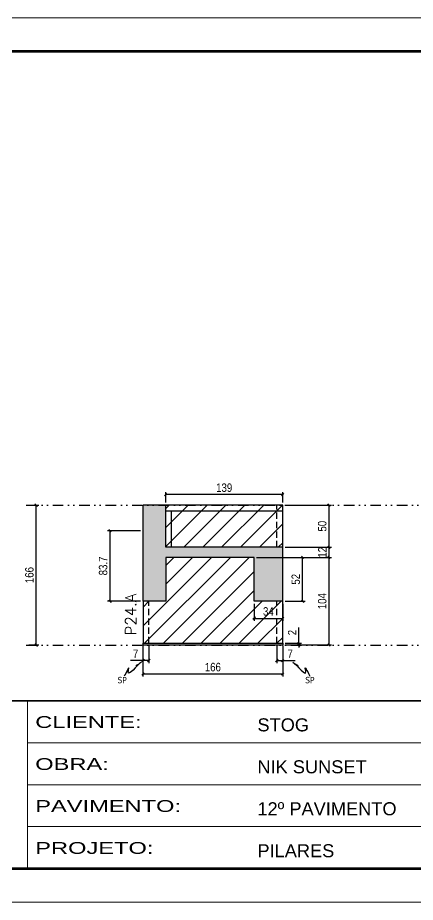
# Model space of a CAD drawing. Extents: x 808 to 7089, y -98 to 17032.
# Drawn here: x 4406 to 4878, y 11388 to 12438 of the extents above; entities that cross this region are included whole.
import ezdxf

# ---------------------------------------------------------------- set-up
doc = ezdxf.new("R2010")
doc.units = 0
for name, pattern in [('CONTINUO', [0]), ('DASHED', [0.75, 0.5, -0.25]), ('DIVIDE2', [0.625, 0.25, -0.125, 0, -0.125, 0, -0.125]), ('HIDDEN', [0.375, 0.25, -0.125])]:
    doc.linetypes.add(name, pattern=pattern)
for name, color, linetype in [('COTA', 241, 'Continuous'), ('Nível', 160, 'Continuous'), ('Painéis', 200, 'Continuous'), ('SARR_2.2x7', 40, 'Continuous'), ('Sarrafo de Pressão', 42, 'HIDDEN'), ('texto', 7, 'Continuous')]:
    doc.layers.add(name, color=color, linetype=linetype)
for name, color, linetype, lineweight in [('Folhas', 255, 'Continuous', 9), ('REAPROVEITAMENTO', 251, 'Continuous', 9), ('SARRAFO DE PRESSAO', 251, 'DASHED', 9), ('Texto Seção', 7, 'Continuous', 15)]:
    doc.layers.add(name, color=color, linetype=linetype, lineweight=lineweight)
doc.styles.add('ARIAL', font='arial.ttf')
doc.styles.add('COTA TECNICA', font='techl___.ttf', dxfattribs={"height": 10})
doc.styles.add('COTA TECNICA-50', font='techl___.ttf', dxfattribs={"height": 10})
doc.styles.add('REGUA-120', font='ROMANS.shx', dxfattribs={"height": 15})
doc.styles.get("Standard").update_dxf_attribs({"font": 'arial.ttf'})
doc.styles.add('Tecnologia', font='')
doc.styles.get('Tecnologia').set_extended_font_data('Forgotten Futurist')
doc.dimstyles.new('COTA PAINEL-50', dxfattribs={"dimtxt": 10, "dimasz": 3, "dimexe": 3, "dimexo": 3, "dimgap": 3, "dimtad": 1, "dimdec": 1, "dimzin": 12, "dimdsep": 46, "dimtxsty": 'COTA TECNICA-50', "dimblk1": 'OBLIQUE', "dimblk2": 'OBLIQUE', "dimsah": 1, "dimcen": 0.9, "dimclrd": 4, "dimclre": 4, "dimclrt": 240, "dimadec": 1, "dimazin": 3, "dimtfac": 1, "dimtdec": 1, "dimtmove": 0, "dimatfit": 3, "dimfxl": 1, "dimtolj": 1, "dimtzin": 12, "dimarcsym": 0})
doc.dimstyles.new('PAINEL', dxfattribs={"dimtxt": 10, "dimasz": 3, "dimexe": 3, "dimexo": 3, "dimgap": 3, "dimtad": 1, "dimdec": 1, "dimzin": 12, "dimdsep": 46, "dimtxsty": 'COTA TECNICA', "dimblk1": 'OBLIQUE', "dimblk2": 'OBLIQUE', "dimsah": 1, "dimcen": 0.9, "dimclrd": 4, "dimclre": 4, "dimclrt": 240, "dimadec": 1, "dimazin": 3, "dimtfac": 1, "dimtdec": 1, "dimtmove": 0, "dimatfit": 3, "dimfxl": 1, "dimtolj": 1, "dimtzin": 12, "dimarcsym": 0})
doc.dimstyles.get("Standard").update_dxf_attribs({"dimtxt": 0.18, "dimasz": 0.18, "dimexe": 0.18, "dimexo": 0.0625, "dimgap": 0.09, "dimtad": 0, "dimtih": 1, "dimtoh": 1, "dimdec": 4, "dimzin": 0, "dimdsep": 46, "dimtxsty": 'Standard', "dimcen": 0.09, "dimadec": 0, "dimazin": 0, "dimtfac": 1, "dimtdec": 4, "dimtofl": 0, "dimtmove": 0, "dimatfit": 3, "dimfxl": 1, "dimtolj": 1, "dimtzin": 0, "dimarcsym": 0})

# ---------------------------------------------------------------- blocks, each defined once
blk = doc.blocks.new('9999999999')
at = {"color": 30, "linetype": 'CONTINUO'}
for p, q in [((98564.6, 34230.2), (98564.6, 34429.4)), ((98564.6, 34379.6), (99584, 34379.6)), ((98564.6, 34329.8), (99488, 34329.8)), ((98564.6, 34280), (99488, 34280))]:
    blk.add_line(p, q, dxfattribs=at)
at = {"color": 30, "linetype": 'CONTINUO', "const_width": 2}
blk.add_lwpolyline([(99584, 34230.2), (99584, 34414.4, 0.414214), (99569, 34429.4), (98229, 34429.4, 0.414214), (98214, 34414.4), (98214, 34245.2, 0.414214), (98229, 34230.2), (99584, 34230.2)], format="xyb", dxfattribs=at)
at = {"layer": 'Folhas'}
blk.add_lwpolyline([(98139, 34190.2), (99624, 34190.2), (99624, 35240.2), (98139, 35240.2)], close=True, dxfattribs=at)
at = {"layer": 'Folhas', "color": 30, "const_width": 3}
blk.add_lwpolyline([(98214, 34230.2), (99584, 34230.2), (99584, 35200.2), (98214, 35200.2)], close=True, dxfattribs=at)
at = {"color": 7, "linetype": 'Continuous', "ltscale": 5, "style": 'ARIAL'}
for s, height, p in [('STOG', 15.48, (98837.7, 34393.1)), ('NIK SUNSET', 15.48, (98837.7, 34343.3)), ('12º PAVIMENTO', 15.483, (98837.7, 34293.5)), ('PILARES', 15.48, (98837.7, 34243.7))]:
    blk.add_text(s, height=height, dxfattribs=at).set_placement(p)
at = {"layer": 'Folhas', "color": 7, "style": 'Tecnologia', "width": 1.5}
for s, p in [('CLIENTE:', (98573.7, 34397.2)), ('OBRA:', (98573.7, 34347.3)), ('PAVIMENTO:', (98573.7, 34297.5)), ('PROJETO:', (98573.7, 34247.7))]:
    blk.add_text(s, height=14, dxfattribs=at).set_placement(p)
blk = doc.blocks.new('_Oblique')
at = {"color": 0, "linetype": 'ByBlock', "lineweight": -2}
blk.add_line((-0.5, -0.5), (0.5, 0.5), dxfattribs=at)
blk = doc.blocks.new('*D1573')
at = {"layer": 'COTA', "color": 4, "lineweight": -2, "transparency": 16777216}
for p, q in [((4418.7, 11859.6), (4430.6, 11859.6)), ((4427.6, 11693.6), (4427.6, 11859.6)), ((4418.7, 11693.6), (4430.6, 11693.6))]:
    blk.add_line(p, q, dxfattribs=at)
at = {"layer": 'Defpoints', "color": 0, "transparency": 16777216}
for p in [(4415.7, 11859.6), (4427.6, 11859.6), (4415.7, 11693.6)]:
    blk.add_point(p, dxfattribs=at)
at = {"layer": 'COTA', "color": 4, "lineweight": -2, "transparency": 16777216, "xscale": 3, "yscale": 3, "zscale": 3}
for p, rotation in [((4427.6, 11859.6), 90), ((4427.6, 11693.6), 270)]:
    blk.add_blockref('_Oblique', p, dxfattribs=dict(at, rotation=rotation))
at = {"layer": 'COTA', "color": 240, "transparency": 16777216, "insert": (4419.5, 11776.6), "char_height": 10, "attachment_point": 5, "rotation": 90, "style": 'COTA TECNICA-50'}
blk.add_mtext('\\A1;166', dxfattribs=at)
blk = doc.blocks.new('*D1574')
at = {"layer": 'COTA', "color": 4, "lineweight": -2, "transparency": 16777216}
for p, q in [((4554.4, 11692.6), (4554.4, 11656.2)), ((4720.4, 11692.6), (4720.4, 11656.2)), ((4554.4, 11659.2), (4720.4, 11659.2))]:
    blk.add_line(p, q, dxfattribs=at)
at = {"layer": 'Defpoints', "color": 0, "transparency": 16777216}
for p in [(4554.4, 11695.6), (4720.4, 11695.6), (4720.4, 11659.2)]:
    blk.add_point(p, dxfattribs=at)
at = {"layer": 'COTA', "color": 4, "lineweight": -2, "transparency": 16777216, "xscale": 3, "yscale": 3, "zscale": 3, "rotation": 180}
blk.add_blockref('_Oblique', (4554.4, 11659.2), dxfattribs=at)
at = {"layer": 'COTA', "color": 4, "lineweight": -2, "transparency": 16777216, "xscale": 3, "yscale": 3, "zscale": 3}
blk.add_blockref('_Oblique', (4720.4, 11659.2), dxfattribs=at)
at = {"layer": 'COTA', "color": 240, "transparency": 16777216, "insert": (4637.4, 11667.3), "char_height": 10, "attachment_point": 5, "style": 'COTA TECNICA'}
blk.add_mtext('\\A1;166', dxfattribs=at)
blk = doc.blocks.new('*D1575')
at = {"layer": 'COTA', "color": 4, "lineweight": -2, "transparency": 16777216}
for p, q in [((4713.4, 11692.6), (4713.4, 11672.1)), ((4720.4, 11690.6), (4720.4, 11672.1)), ((4713.4, 11675.1), (4720.4, 11675.1)), ((4720.4, 11675.1), (4735.2, 11675.1))]:
    blk.add_line(p, q, dxfattribs=at)
at = {"layer": 'Defpoints', "color": 0, "transparency": 16777216}
for p in [(4713.4, 11695.6), (4720.4, 11693.6), (4720.4, 11675.1)]:
    blk.add_point(p, dxfattribs=at)
at = {"layer": 'COTA', "color": 4, "lineweight": -2, "transparency": 16777216, "xscale": 3, "yscale": 3, "zscale": 3, "rotation": 180}
blk.add_blockref('_Oblique', (4713.4, 11675.1), dxfattribs=at)
at = {"layer": 'COTA', "color": 4, "lineweight": -2, "transparency": 16777216, "xscale": 3, "yscale": 3, "zscale": 3}
blk.add_blockref('_Oblique', (4720.4, 11675.1), dxfattribs=at)
at = {"layer": 'COTA', "color": 240, "transparency": 16777216, "insert": (4729.3, 11683.2), "char_height": 10, "attachment_point": 5, "style": 'COTA TECNICA-50'}
blk.add_mtext('\\A1;7', dxfattribs=at)
blk = doc.blocks.new('*D1576')
at = {"layer": 'COTA', "color": 4, "lineweight": -2, "transparency": 16777216}
for p, q in [((4554.4, 11690.6), (4554.4, 11672.1)), ((4561.4, 11692.6), (4561.4, 11672.1)), ((4554.4, 11675.1), (4539.7, 11675.1)), ((4561.4, 11675.1), (4554.4, 11675.1))]:
    blk.add_line(p, q, dxfattribs=at)
at = {"layer": 'Defpoints', "color": 0, "transparency": 16777216}
for p in [(4554.4, 11693.6), (4561.4, 11695.6), (4554.4, 11675.1)]:
    blk.add_point(p, dxfattribs=at)
at = {"layer": 'COTA', "color": 4, "lineweight": -2, "transparency": 16777216, "xscale": 3, "yscale": 3, "zscale": 3, "rotation": 180}
blk.add_blockref('_Oblique', (4554.4, 11675.1), dxfattribs=at)
at = {"layer": 'COTA', "color": 4, "lineweight": -2, "transparency": 16777216, "xscale": 3, "yscale": 3, "zscale": 3}
blk.add_blockref('_Oblique', (4561.4, 11675.1), dxfattribs=at)
at = {"layer": 'COTA', "color": 240, "transparency": 16777216, "insert": (4545.6, 11683.2), "char_height": 10, "attachment_point": 5, "style": 'COTA TECNICA-50'}
blk.add_mtext('\\A1;7', dxfattribs=at)
blk = doc.blocks.new('*D1577')
at = {"layer": 'COTA', "color": 4, "lineweight": -2, "transparency": 16777216}
for p, q in [((4739.7, 11695.6), (4739.7, 11714.4)), ((4723.4, 11695.6), (4742.7, 11695.6)), ((4723.4, 11693.6), (4742.7, 11693.6)), ((4739.7, 11693.6), (4739.7, 11695.6)), ((4739.7, 11693.6), (4739.7, 11690.6))]:
    blk.add_line(p, q, dxfattribs=at)
at = {"layer": 'Defpoints', "color": 0, "transparency": 16777216}
for p in [(4720.4, 11695.6), (4720.4, 11693.6), (4739.7, 11693.6)]:
    blk.add_point(p, dxfattribs=at)
at = {"layer": 'COTA', "color": 4, "lineweight": -2, "transparency": 16777216, "xscale": 3, "yscale": 3, "zscale": 3}
for p, rotation in [((4739.7, 11695.6), 270), ((4739.7, 11693.6), 90)]:
    blk.add_blockref('_Oblique', p, dxfattribs=dict(at, rotation=rotation))
at = {"layer": 'COTA', "color": 240, "transparency": 16777216, "insert": (4731.7, 11708.3), "char_height": 10, "attachment_point": 5, "rotation": 90, "style": 'COTA TECNICA-50'}
blk.add_mtext('\\A1;2', dxfattribs=at)
blk = doc.blocks.new('*D1578')
at = {"layer": 'COTA', "color": 4, "lineweight": -2, "transparency": 16777216}
for p, q in [((4689.4, 11797.6), (4778.5, 11797.6)), ((4775.5, 11693.6), (4775.5, 11797.6)), ((4723.4, 11693.6), (4778.5, 11693.6))]:
    blk.add_line(p, q, dxfattribs=at)
at = {"layer": 'Defpoints', "color": 0, "transparency": 16777216}
for p in [(4686.4, 11797.6), (4775.5, 11797.6), (4720.4, 11693.6)]:
    blk.add_point(p, dxfattribs=at)
at = {"layer": 'COTA', "color": 4, "lineweight": -2, "transparency": 16777216, "xscale": 3, "yscale": 3, "zscale": 3}
for p, rotation in [((4775.5, 11797.6), 90), ((4775.5, 11693.6), 270)]:
    blk.add_blockref('_Oblique', p, dxfattribs=dict(at, rotation=rotation))
at = {"layer": 'COTA', "color": 240, "transparency": 16777216, "insert": (4767.4, 11745.6), "char_height": 10, "attachment_point": 5, "rotation": 90, "style": 'COTA TECNICA-50'}
blk.add_mtext('\\A1;104', dxfattribs=at)
blk = doc.blocks.new('*D1579')
at = {"layer": 'COTA', "color": 4, "lineweight": -2, "transparency": 16777216}
for p, q in [((4723.4, 11809.6), (4778.5, 11809.6)), ((4775.5, 11797.6), (4775.5, 11809.6)), ((4689.4, 11797.6), (4778.5, 11797.6))]:
    blk.add_line(p, q, dxfattribs=at)
at = {"layer": 'Defpoints', "color": 0, "transparency": 16777216}
for p in [(4720.4, 11809.6), (4775.5, 11809.6), (4686.4, 11797.6)]:
    blk.add_point(p, dxfattribs=at)
at = {"layer": 'COTA', "color": 4, "lineweight": -2, "transparency": 16777216, "xscale": 3, "yscale": 3, "zscale": 3}
for p, rotation in [((4775.5, 11809.6), 90), ((4775.5, 11797.6), 270)]:
    blk.add_blockref('_Oblique', p, dxfattribs=dict(at, rotation=rotation))
at = {"layer": 'COTA', "color": 240, "transparency": 16777216, "insert": (4767.5, 11803.6), "char_height": 10, "attachment_point": 5, "rotation": 90, "style": 'COTA TECNICA-50'}
blk.add_mtext('\\A1;12', dxfattribs=at)
blk = doc.blocks.new('*D1588')
at = {"layer": 'COTA', "color": 4, "lineweight": -2, "transparency": 16777216}
for p, q in [((4581.4, 11862.6), (4581.4, 11875.1)), ((4720.4, 11872.1), (4581.4, 11872.1)), ((4720.4, 11862.6), (4720.4, 11875.1))]:
    blk.add_line(p, q, dxfattribs=at)
at = {"layer": 'Defpoints', "color": 0, "transparency": 16777216}
for p in [(4581.4, 11872.1), (4581.4, 11859.6), (4720.4, 11859.6)]:
    blk.add_point(p, dxfattribs=at)
at = {"layer": 'COTA', "color": 4, "lineweight": -2, "transparency": 16777216, "xscale": 3, "yscale": 3, "zscale": 3, "rotation": 180}
blk.add_blockref('_Oblique', (4581.4, 11872.1), dxfattribs=at)
at = {"layer": 'COTA', "color": 4, "lineweight": -2, "transparency": 16777216, "xscale": 3, "yscale": 3, "zscale": 3}
blk.add_blockref('_Oblique', (4720.4, 11872.1), dxfattribs=at)
at = {"layer": 'COTA', "color": 240, "transparency": 16777216, "insert": (4650.9, 11880.3), "char_height": 10, "attachment_point": 5, "style": 'COTA TECNICA'}
blk.add_mtext('\\A1;139', dxfattribs=at)
blk = doc.blocks.new('*D1590')
at = {"layer": 'COTA', "color": 4, "lineweight": -2, "transparency": 16777216}
for p, q in [((4723.4, 11859.6), (4778.5, 11859.6)), ((4775.5, 11809.6), (4775.5, 11859.6)), ((4723.4, 11809.6), (4778.5, 11809.6))]:
    blk.add_line(p, q, dxfattribs=at)
at = {"layer": 'Defpoints', "color": 0, "transparency": 16777216}
for p in [(4720.4, 11859.6), (4775.5, 11859.6), (4720.4, 11809.6)]:
    blk.add_point(p, dxfattribs=at)
at = {"layer": 'COTA', "color": 4, "lineweight": -2, "transparency": 16777216, "xscale": 3, "yscale": 3, "zscale": 3}
for p, rotation in [((4775.5, 11859.6), 90), ((4775.5, 11809.6), 270)]:
    blk.add_blockref('_Oblique', p, dxfattribs=dict(at, rotation=rotation))
at = {"layer": 'COTA', "color": 240, "transparency": 16777216, "insert": (4767.4, 11834.6), "char_height": 10, "attachment_point": 5, "rotation": 90, "style": 'COTA TECNICA'}
blk.add_mtext('\\A1;50', dxfattribs=at)
blk = doc.blocks.new('*D1591')
at = {"layer": 'COTA', "color": 4, "lineweight": -2, "transparency": 16777216}
for p, q in [((4689.4, 11797.6), (4747.1, 11797.6)), ((4744.1, 11745.6), (4744.1, 11797.6)), ((4723.4, 11745.6), (4747.1, 11745.6))]:
    blk.add_line(p, q, dxfattribs=at)
at = {"layer": 'Defpoints', "color": 0, "transparency": 16777216}
for p in [(4686.4, 11797.6), (4744.1, 11797.6), (4720.4, 11745.6)]:
    blk.add_point(p, dxfattribs=at)
at = {"layer": 'COTA', "color": 4, "lineweight": -2, "transparency": 16777216, "xscale": 3, "yscale": 3, "zscale": 3}
for p, rotation in [((4744.1, 11797.6), 90), ((4744.1, 11745.6), 270)]:
    blk.add_blockref('_Oblique', p, dxfattribs=dict(at, rotation=rotation))
at = {"layer": 'COTA', "color": 240, "transparency": 16777216, "insert": (4736, 11771.6), "char_height": 10, "attachment_point": 5, "rotation": 90, "style": 'COTA TECNICA'}
blk.add_mtext('\\A1;52', dxfattribs=at)
blk = doc.blocks.new('*D1592')
at = {"layer": 'COTA', "color": 4, "lineweight": -2, "transparency": 16777216}
for p, q in [((4686.4, 11742.6), (4686.4, 11722.2)), ((4720.4, 11742.6), (4720.4, 11722.2)), ((4686.4, 11725.2), (4720.4, 11725.2))]:
    blk.add_line(p, q, dxfattribs=at)
at = {"layer": 'Defpoints', "color": 0, "transparency": 16777216}
for p in [(4686.4, 11745.6), (4720.4, 11745.6), (4720.4, 11725.2)]:
    blk.add_point(p, dxfattribs=at)
at = {"layer": 'COTA', "color": 4, "lineweight": -2, "transparency": 16777216, "xscale": 3, "yscale": 3, "zscale": 3, "rotation": 180}
blk.add_blockref('_Oblique', (4686.4, 11725.2), dxfattribs=at)
at = {"layer": 'COTA', "color": 4, "lineweight": -2, "transparency": 16777216, "xscale": 3, "yscale": 3, "zscale": 3}
blk.add_blockref('_Oblique', (4720.4, 11725.2), dxfattribs=at)
at = {"layer": 'COTA', "color": 240, "transparency": 16777216, "insert": (4703.4, 11733.4), "char_height": 10, "attachment_point": 5, "style": 'COTA TECNICA'}
blk.add_mtext('\\A1;34', dxfattribs=at)
blk = doc.blocks.new('*D1044')
at = {"layer": 'Defpoints', "color": 0, "transparency": 16777216}
for p in [(4515.3, 11829.3), (4554.4, 11829.3), (4554.4, 11745.6)]:
    blk.add_point(p, dxfattribs=at)
at = {"layer": 'Painéis', "color": 4, "lineweight": -2, "transparency": 16777216}
for p, q in [((4551.4, 11829.3), (4512.3, 11829.3)), ((4515.3, 11745.6), (4515.3, 11829.3)), ((4551.4, 11745.6), (4512.3, 11745.6))]:
    blk.add_line(p, q, dxfattribs=at)
at = {"layer": 'Painéis', "color": 4, "lineweight": -2, "transparency": 16777216, "xscale": 3, "yscale": 3, "zscale": 3}
for p, rotation in [((4515.3, 11829.3), 90), ((4515.3, 11745.6), 270)]:
    blk.add_blockref('_Oblique', p, dxfattribs=dict(at, rotation=rotation))
at = {"layer": 'Painéis', "color": 240, "transparency": 16777216, "insert": (4507.1, 11787.4), "char_height": 10, "attachment_point": 5, "rotation": 90, "style": 'COTA TECNICA'}
blk.add_mtext('\\A1;83.7', dxfattribs=at)

msp = doc.modelspace()

# ---------------------------------------------------------------- hatches: boundary and pattern name
at = {"layer": 'COTA', "linetype": 'ByBlock'}
h = msp.add_hatch(dxfattribs=at)
h.set_pattern_fill('AR-CONC', color=256, scale=0.03)
h.paths.add_polyline_path([(4581.45, 11797.59), (4686.45, 11797.59), (4686.45, 11745.59), (4720.45, 11745.59), (4720.45, 11809.59), (4581.45, 11809.59), (4581.45, 11837.59), (4581.45, 11859.59), (4554.45, 11859.59), (4554.45, 11745.59), (4581.45, 11745.59)])
at = {"layer": 'REAPROVEITAMENTO'}
h = msp.add_hatch(dxfattribs=at)
h.set_pattern_fill('ANSI31', color=256, scale=5)
h.paths.add_polyline_path([(4720.45, 11859.59), (4581.45, 11859.59), (4581.45, 11837.59), (4581.45, 11809.59), (4720.45, 11809.59)])
h = msp.add_hatch(dxfattribs=at)
h.set_pattern_fill('ANSI31', color=256, scale=5)
h.paths.add_polyline_path([(4720.45, 11745.59), (4686.45, 11745.59), (4686.45, 11797.59), (4581.45, 11797.59), (4581.45, 11745.59), (4554.45, 11745.59), (4554.45, 11717.59), (4554.45, 11695.59), (4720.45, 11695.59)])
h.paths.add_polyline_path([(4692.67, 11723.73), (4714.55, 11723.73), (4714.55, 11744.32), (4692.67, 11744.32)], flags=24)

# ---------------------------------------------------------------- linework, layer by layer
at = {"layer": 'COTA', "linetype": 'ByBlock'}
for p, q in [((4554.45, 11745.59), (4554.45, 11859.59)), ((4581.45, 11859.59), (4554.45, 11859.59)), ((4720.45, 11809.59), (4720.45, 11809.59)), ((4720.45, 11745.59), (4720.45, 11809.59)), ((4720.45, 11809.59), (4720.45, 11809.59))]:
    msp.add_line(p, q, dxfattribs=at)
at = {"layer": 'Nível', "color": 4, "linetype": 'DIVIDE2', "ltscale": 50}
for p, q in [((4415.71, 11859.59), (5436.67, 11859.59)), ((4415.71, 11693.59), (5436.67, 11693.59))]:
    msp.add_line(p, q, dxfattribs=at)
at = {"layer": 'Painéis'}
for p, q in [((4581.45, 11837.59), (4581.45, 11859.59)), ((4720.45, 11859.59), (4581.45, 11859.59)), ((4720.45, 11809.59), (4720.45, 11859.59)), ((4581.45, 11837.59), (4581.45, 11837.59)), ((4581.45, 11809.59), (4581.45, 11837.59)), ((4720.45, 11809.59), (4581.45, 11809.59)), ((4686.45, 11745.59), (4686.45, 11797.59)), ((4720.45, 11745.59), (4686.45, 11745.59)), ((4554.45, 11695.59), (4720.45, 11695.59)), ((4554.45, 11693.59), (4554.45, 11695.59)), ((4554.45, 11695.59), (4720.45, 11695.59)), ((4720.45, 11693.59), (4554.45, 11693.59)), ((4720.45, 11695.59), (4720.45, 11693.59))]:
    msp.add_line(p, q, dxfattribs=at)
for points in [[(4686.45, 11797.59), (4581.45, 11797.59), (4581.45, 11745.59), (4554.45, 11745.59), (4554.45, 11717.59), (4554.45, 11695.59)], [(4720.45, 11695.59), (4720.45, 11745.59)]]:
    msp.add_lwpolyline(points, dxfattribs=at)
at = {"layer": 'SARR_2.2x7'}
for p, q in [((4720.45, 11852.59), (4581.45, 11852.59)), ((4588.45, 11809.59), (4588.45, 11852.59))]:
    msp.add_line(p, q, dxfattribs=at)
at = {"layer": 'Sarrafo de Pressão', "ltscale": 30}
for p, q in [((4713.45, 11809.59), (4713.45, 11859.59)), ((4561.45, 11717.59), (4561.45, 11745.59)), ((4713.45, 11717.59), (4713.45, 11745.59)), ((4561.45, 11695.59), (4561.45, 11717.59)), ((4713.45, 11695.59), (4713.45, 11717.59))]:
    msp.add_line(p, q, dxfattribs=at)

# ---------------------------------------------------------------- block references
at = {"layer": 'SARRAFO DE PRESSAO', "color": 6, "linetype": 'ByBlock'}
msp.add_blockref('9999999999', (-94147.31, -22802.03), dxfattribs=at)

# ---------------------------------------------------------------- texts
at = {"layer": 'texto', "color": 0, "char_height": 7.5, "attachment_point": 5}
for insert in [(4529.67, 11651.91), (4752.7, 11651.91)]:
    msp.add_mtext('{\\fTahoma|b0|i0|c0|p34;\\C4;SP}', dxfattribs=dict(at, insert=insert))
at = {"layer": 'Texto Seção', "insert": (4546.4, 11704.84), "char_height": 13, "width": 285.3299, "attachment_point": 7, "rotation": 90, "style": 'REGUA-120'}
msp.add_mtext('P24.A', dxfattribs=at)

# ---------------------------------------------------------------- dimensions: what is measured, and where the dimension line sits
at = {"layer": 'COTA'}
for base, p1, p2, angle, dimstyle, picture, middle in [((4581.45, 11872.06), (4720.45, 11859.59), (4581.45, 11859.59), 180, 'PAINEL', '*D1588', (4650.95, 11880.31)), ((4427.57, 11859.59), (4415.71, 11693.59), (4415.71, 11859.59), 90, 'COTA PAINEL-50', '*D1573', (4419.46, 11776.59)), ((4775.53, 11859.59), (4720.45, 11809.59), (4720.45, 11859.59), 90, 'PAINEL', '*D1590', (4767.42, 11834.59)), ((4775.53, 11797.59), (4720.45, 11693.59), (4686.45, 11797.59), 90, 'COTA PAINEL-50', '*D1578', (4767.43, 11745.59)), ((4744.1, 11797.59), (4720.45, 11745.59), (4686.45, 11797.59), 90, 'PAINEL', '*D1591', (4735.99, 11771.59)), ((4554.45, 11675.08), (4561.45, 11695.59), (4554.45, 11693.59), 180, 'COTA PAINEL-50', '*D1576', (4545.58, 11683.15))]:
    dim = msp.add_linear_dim(base=base, p1=p1, p2=p2, angle=angle, dimstyle=dimstyle, dxfattribs=at)
    dim.commit()
    dim.dimension.update_dxf_attribs({"geometry": picture, "text_midpoint": middle})
for base, p1, p2, picture, middle in [((4775.53, 11809.59), (4686.45, 11797.59), (4720.45, 11809.59), '*D1579', (4775.53, 11803.59)), ((4739.71, 11693.59), (4720.45, 11695.59), (4720.45, 11693.59), '*D1577', (4739.71, 11708.34))]:
    dim = msp.add_linear_dim(base=base, p1=p1, p2=p2, angle=90, dimstyle='COTA PAINEL-50', dxfattribs=at)
    dim.commit()
    dim.dimension.update_dxf_attribs({"geometry": picture, "text_midpoint": middle, "dimtype": 160})
for base, p1, p2, dimstyle, picture, middle in [((4720.45, 11725.22), (4686.45, 11745.59), (4720.45, 11745.59), 'PAINEL', '*D1592', (4703.45, 11733.44)), ((4720.45, 11675.08), (4713.45, 11695.59), (4720.45, 11693.59), 'COTA PAINEL-50', '*D1575', (4729.32, 11683.15))]:
    dim = msp.add_linear_dim(base=base, p1=p1, p2=p2, dimstyle=dimstyle, dxfattribs=at)
    dim.commit()
    dim.dimension.update_dxf_attribs({"geometry": picture, "text_midpoint": middle})
dim = msp.add_linear_dim(base=(4720.45, 11659.23), p1=(4554.45, 11695.59), p2=(4720.45, 11695.59), angle=0, dimstyle='PAINEL', override={"dimarcsym": 2}, dxfattribs=at)
dim.commit()
dim.dimension.update_dxf_attribs({"geometry": '*D1574', "text_midpoint": (4637.45, 11667.33)})
at = {"layer": 'Painéis'}
dim = msp.add_linear_dim(base=(4515.34, 11829.29), p1=(4554.45, 11745.59), p2=(4554.45, 11829.29), angle=90, dimstyle='PAINEL', dxfattribs=at)
dim.commit()
dim.dimension.update_dxf_attribs({"geometry": '*D1044', "text_midpoint": (4507.1, 11787.44)})

# ---------------------------------------------------------------- leaders
at = {"layer": 'COTA', "path_type": 1}
for points in [[(4552.62, 11673.41), (4536.84, 11661.57), (4537.76, 11666.38), (4532.21, 11656.6)], [(4732.28, 11673.41), (4748.06, 11661.57), (4747.14, 11666.38), (4752.69, 11656.6)]]:
    msp.add_leader(points, dimstyle='Standard', override={"dimasz": 8}, dxfattribs=at)

doc.saveas('drawing.dxf')
